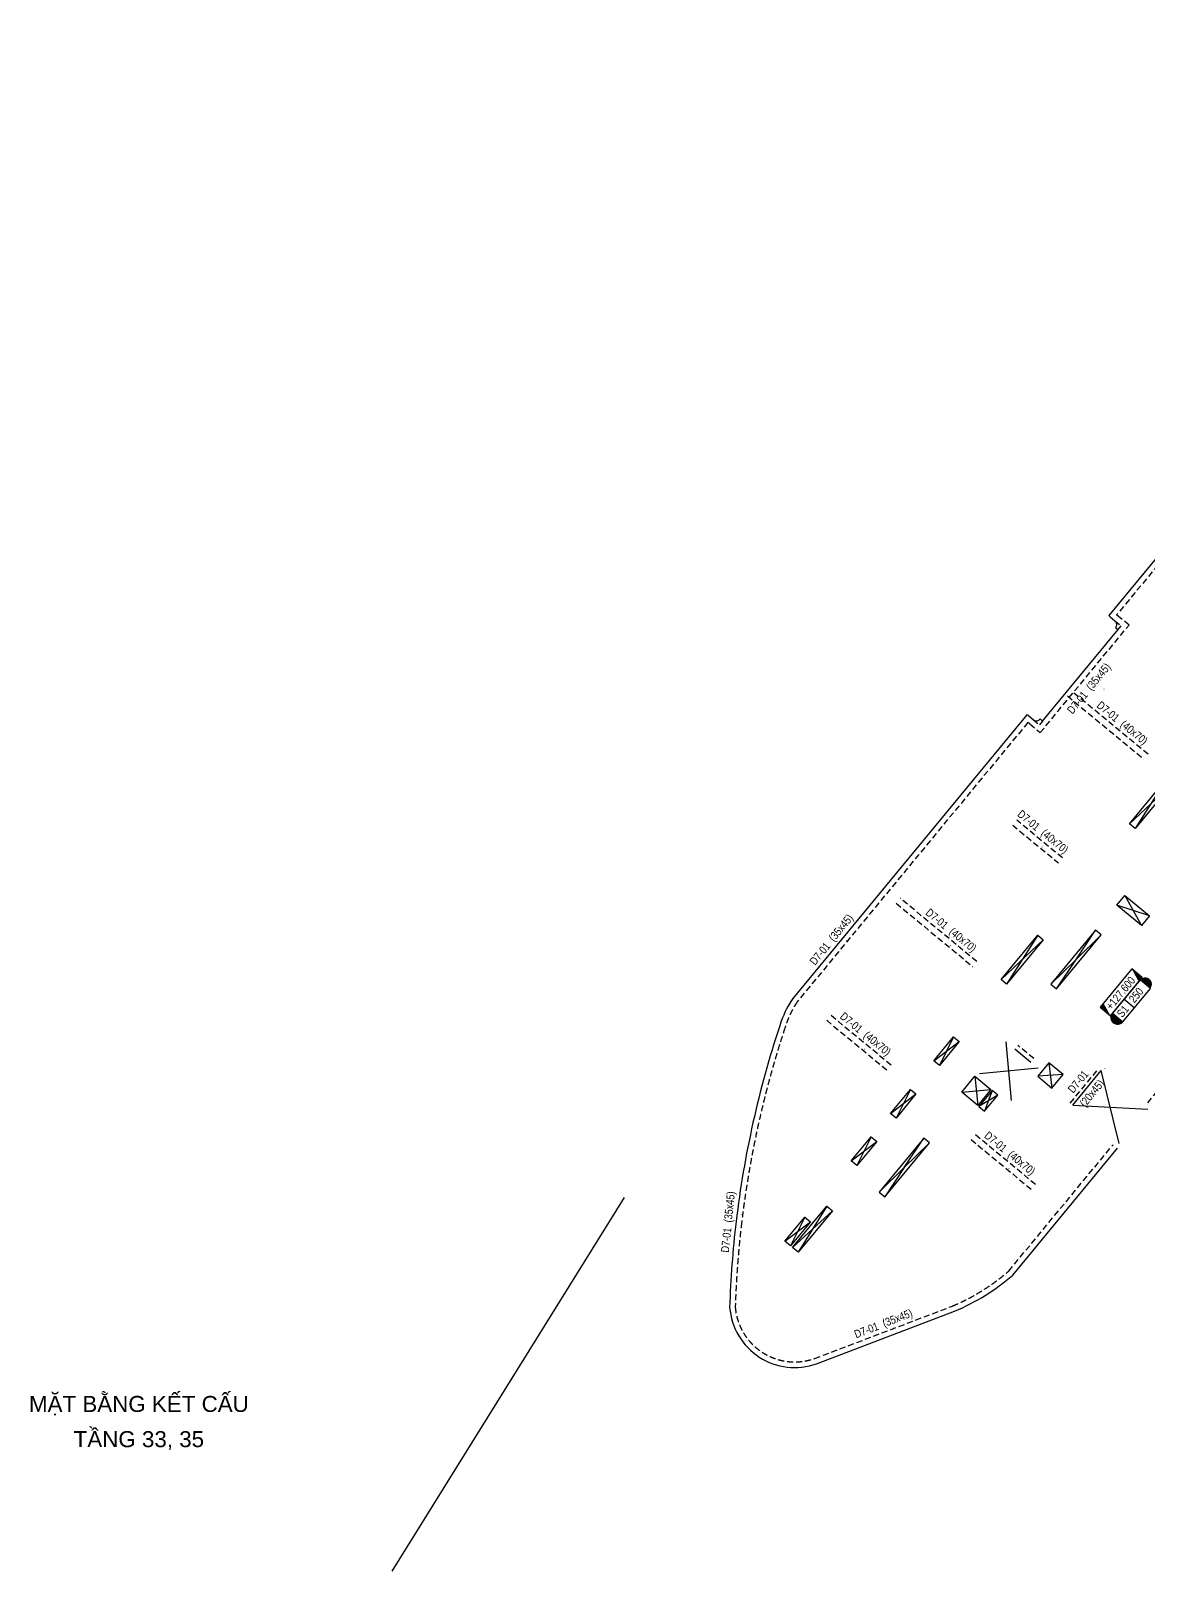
# Model space of a CAD drawing. Header units: millimetres. Extents: x 5400 to 3023951, y -127214 to 225084.
# Drawn here: x 2505836 to 2575666, y 2000 to 98225 of the extents above; entities that cross this region are included whole.
import ezdxf
from ezdxf.enums import TextEntityAlignment as Align

# ---------------------------------------------------------------- set-up
doc = ezdxf.new("R2010")
doc.units = ezdxf.units.MM
doc.header["$LTSCALE"] = 100
doc.linetypes.add('HIDDEN', pattern=[0.375, 0.25, -0.125])
for name, color, linetype in [('ccu11-Manh', 8, 'Continuous'), ('ccu11-Thay', 7, 'Continuous'), ('ccu12-Chidan', 9, 'Continuous'), ('ccu12-Khuat', 9, 'HIDDEN'), ('ccu12-Lomo', 2, 'Continuous'), ('ccu12-Text', 31, 'Continuous'), ('ccu12-Thay', 7, 'Continuous'), ('Xref_NT1+NT2_MBDV Cot vach_220729$0$ccu12-Thay', 7, 'Continuous')]:
    doc.layers.add(name, color=color, linetype=linetype)
doc.layers.add('ccu12-Tencaukien', color=9, linetype='Continuous', lineweight=15)
doc.layers.add('KC-Tencaukien', color=9, linetype='Continuous', lineweight=15)
doc.styles.add('Arial', font='arial.ttf', dxfattribs={"width": 0.7})
doc.styles.add('Arial Narrow', font='ARIALN.TTF')

# ---------------------------------------------------------------- blocks, each defined once
blk = doc.blocks.new('ccu11-cmb-flat-8')
at = {"layer": 'ccu12-Chidan', "color": 7}
blk.add_lwpolyline([(0, 0), (1550, 0), (1550, 419), (0, 419)], close=True, dxfattribs=at)
at = {"layer": 'ccu12-Chidan'}
for points in [[(0, 0), (166, 419), (0, 419)], [(1550, 419), (1383, 0), (1550, 0)]]:
    blk.add_solid(points, dxfattribs=at)
at = {"layer": 'ccu12-Chidan', "color": 31, "style": 'Arial Narrow', "width": 0.8}
blk.add_attdef('+100.00', text='', height=250, dxfattribs=at).set_placement((745, 206), align=Align.MIDDLE_CENTER)
blk = doc.blocks.new('ccu11-chieudaysan-flat-2')
at = {"layer": 'ccu12-Chidan'}
for points in [[(-569, 0), (-569, 419, 1)], [(788, 419), (788, 0, 1)]]:
    blk.add_hatch(color=8, dxfattribs=at).paths.add_polyline_path(points)
at = {"layer": 'ccu12-Chidan', "color": 7}
blk.add_line((0, 0), (0, 419), dxfattribs=at)
blk.add_lwpolyline([(-569, 0), (788, 0), (788, 419), (-569, 419)], close=True, dxfattribs=at)
blk.add_arc((-569, 209), 209, 90, 270.0001, dxfattribs=at)
at = {"layer": 'ccu12-Chidan', "color": 31, "style": 'Arial Narrow', "width": 0.7}
for tag, p in [('S00', (-488, 209)), ('200', (100, 209))]:
    blk.add_attdef(tag, text='', height=250, dxfattribs=at).set_placement(p, align=Align.MIDDLE_LEFT)
blk = doc.blocks.new('*U4')
at = {"layer": 'ccu12-Tencaukien', "color": 8, "ltscale": 10000}
blk.add_line((361, -155), (354, -155), dxfattribs=at)
at = {"layer": 'ccu12-Text', "color": 2, "style": 'Arial Narrow', "width": 0.8}
blk.add_attdef('SH', text='', height=300, dxfattribs=at).set_placement((276, 6), align=Align.BOTTOM_RIGHT)
at = {"layer": 'ccu12-Text', "color": 31, "style": 'Arial Narrow', "width": 0.8}
for tag, p in [('(', (508, -75)), ('KT', (633, -75)), (')', (963, -75))]:
    blk.add_attdef(tag, text='', height=250, dxfattribs=at).set_placement(p, align=Align.BOTTOM_LEFT)
blk = doc.blocks.new('Lomo T36')
at = {"layer": 'ccu11-Manh', "ltscale": 5}
for p, q in [((70850, 85937), (71921, 86673)), ((71122, 86899), (71649, 85711)), ((24961, 54407, 0), (22225, 56082, 0)), ((22512, 56429, 0), (24675, 54060, 0)), ((26345, 53102), (27794, 51322)), ((28081, 51669, 0), (26058, 52755)), ((22567, 46987, 0), (24156, 48204, 0)), ((23809, 48490, 0), (22914, 46701, 0)), ((25535, 46546), (27890, 48298)), ((27350, 48744), (26075, 46101)), ((34210, 46606, 0), (32419, 47501, 0)), ((32706, 47848, 0), (33923, 46259, 0)), ((35867, 45237, 0), (37084, 43649, 0)), ((19825, 43664), (21413, 44881)), ((21066, 45168), (20172, 43378)), ((37371, 43996, 0), (35581, 44890, 0)), ((32356, 43183), (33891, 43472)), ((33120, 44109), (33127, 42547)), ((33095, 42508), (31369, 41988)), ((32324, 43145), (32140, 41352)), ((39185, 42500, 0), (40402, 40911, 0)), ((40689, 41258, 0), (38898, 42153, 0)), ((41102, 41627, 0), (41429, 40060)), ((42066, 40831, 0), (40466, 40856, 0)), ((14610, 37350, 0), (17249, 39840, 0)), ((16902, 40126, 0), (14957, 37064, 0)), ((47151, 37740, 0), (49326, 39552, 0)), ((47786, 39987, 0), (48691, 37305, 0)), ((19065, 38633), (21096, 37955)), ((20606, 37361), (19556, 39227)), ((38909, 38783, 0), (40696, 37891, 0)), ((40391, 37559, 0), (39195, 39130, 0)), ((19632, 37906), (17837, 37146)), ((18938, 38479), (18531, 36573)), ((19748, 37811), (19378, 35874)), ((18647, 36478), (20479, 37207)), ((43489, 35001, 0), (45167, 34199, 0)), ((44881, 33852, 0), (43775, 35348, 0)), ((14319, 32887), (15366, 31017)), ((15860, 31614, 0), (13826, 32289)), ((6585, 27633, 0), (9225, 30123, 0)), ((8878, 30409, 0), (6932, 27347, 0)), ((56409, 27367), (57368, 27927)), ((56627, 28136), (57150, 27157)), ((2382, 22546, 0), (3970, 23762, 0)), ((3623, 24049, 0), (2729, 22259, 0)), ((9580, 22436), (9767, 20855)), ((4951, 21590), (5127, 19761)), ((10467, 21704), (8880, 21588)), ((-325, 19269), (1264, 20485)), ((917, 20772), (22, 18982)), ((4125, 20589), (5954, 20762)), ((6378, 20412), (5204, 19697)), ((6031, 20698), (5550, 19410)), ((-2776, 16300, 0), (-1188, 17517, 0)), ((-1535, 17803, 0), (-2429, 16013, 0)), ((540, 15895), (1758, 17723)), ((2105, 17436), (540, 15895)), ((-4304, 13477, 0), (-6091, 10606, 0)), ((-5676, 12792, 0), (-6570, 11002, 0)), ((-6438, 10892, 0), (-3957, 13191, 0)), ((-6917, 11289, 0), (-5329, 12505, 0))]:
    blk.add_line(p, q, dxfattribs=at)
at = {"layer": 'ccu11-Manh', "ltscale": 0.5}
for p, q in [((75587, 83943, 0), (75212, 83352, 0)), ((75489, 84346, 0), (75404, 83325, 0)), ((75614, 79997), (74240, 79913)), ((74364, 80350), (75491, 79560)), ((75759, 79956), (76733, 79209)), ((76610, 79716), (75635, 79519)), ((71378, 69785, 0), (72955, 70768, 0)), ((71752, 71108, 0), (72581, 69446, 0)), ((72018, 69475, 0), (70752, 67936, 0)), ((71522, 67718, 0), (71248, 69692, 0)), ((79066, 68963), (78161, 67972)), ((78487, 69127), (78740, 67808)), ((68365, 59491), (69832, 63026, 0)), ((69399, 63148, 0), (68798, 59369)), ((67752, 54381), (66509, 52924)), ((67279, 52706), (66983, 54599)), ((63634, 42747), (65100, 46281, 0)), ((64667, 46404, 0), (64067, 42624)), ((57204, 39300), (55565, 40854)), ((55280, 39844), (57490, 40311)), ((28756, 37655, 0), (30458, 35546, 0)), ((30803, 35965, 0), (28409, 37235, 0)), ((28040, 36087, 0), (25864, 34538, 0)), ((26399, 34097, 0), (27506, 36527, 0)), ((62532, 35904), (61318, 34552)), ((62088, 34335), (61762, 36121)), ((16450, 32716, 0), (17213, 33253, 0)), ((17023, 33409, 0), (16640, 32558, 0)), ((58902, 26002), (59825, 27612)), ((59392, 27734), (59335, 25880))]:
    blk.add_line(p, q, dxfattribs=at)
at = {"layer": 'ccu11-Manh'}
for p, q in [((78286, 72794, 0), (77638, 72250, 0)), ((78474, 72014, 0), (77825, 72915, 0)), ((41850, 41749, 0), (41287, 41695, 0)), ((41596, 41440, 0), (41542, 42003, 0)), ((37380, 40630, 0), (38600, 39038, 0)), ((38887, 39385, 0), (37093, 40283, 0))]:
    blk.add_line(p, q, dxfattribs=at)
at = {"layer": 'ccu11-Manh', "ltscale": 5, "elevation": 0}
for points in [[(67516, 67041), (67722, 66168), (68354, 66805)], [(67089, 65531), (67722, 66168), (67927, 65294)], [(62881, 50270), (63038, 49410), (63622, 50060)], [(62454, 48759), (63038, 49410), (63195, 48550)], [(12835, 30429), (11270, 28888), (12488, 30715)], [(10052, 27060), (11270, 28887), (9705, 27346)], [(-1024, 14354), (540, 15895), (-677, 14068)]]:
    blk.add_lwpolyline(points, dxfattribs=at)
at = {"layer": 'ccu11-Manh'}
for points in [[(17345, 33404), (18900, 34193)], [(18361, 34639), (17882, 32960)]]:
    blk.add_lwpolyline(points, dxfattribs=at)
at = {"layer": 'ccu12-Lomo', "ltscale": 0.5, "elevation": 0}
for points in [[(71921, 86673), (71122, 86899), (70850, 85937), (71649, 85711), (71921, 86673)], [(67516, 67041), (68354, 66805), (67927, 65294), (67089, 65531), (67516, 67041)], [(22512, 56429), (22225, 56082), (24675, 54060), (24961, 54407), (22512, 56429)], [(26345, 53102), (26058, 52755), (27794, 51322), (28080, 51669), (26345, 53102)], [(63195, 48550), (63622, 50060), (62881, 50270), (62454, 48759), (63195, 48550)], [(22914, 46701), (22567, 46987), (23809, 48490), (24156, 48204), (22914, 46701)], [(27350, 48744), (25535, 46546), (26075, 46101), (27890, 48298), (27350, 48744)], [(32706, 47848), (32419, 47501), (33923, 46259), (34210, 46606), (32706, 47848)], [(35867, 45237), (35581, 44890), (37084, 43649), (37371, 43996), (35867, 45237)], [(20172, 43378), (19825, 43664), (21066, 45168), (21413, 44881), (20172, 43378)], [(39185, 42500), (38898, 42153), (40402, 40911), (40689, 41258), (39185, 42500)], [(37093, 40283), (38600, 39038), (38887, 39385), (37380, 40630), (37093, 40283)], [(14957, 37064), (14610, 37350), (16902, 40126), (17249, 39840), (14957, 37064)], [(49326, 39552), (47786, 39987), (47152, 37740), (48691, 37305), (49326, 39552)], [(40696, 37891), (40409, 37544), (38909, 38783), (39195, 39130), (40696, 37891)], [(45167, 34199), (44881, 33852), (43489, 35001), (43775, 35348), (45167, 34199)], [(6932, 27347), (6585, 27633), (8878, 30409), (9225, 30123), (6932, 27347)], [(12835, 30429), (12488, 30716), (9705, 27347), (10052, 27060), (12835, 30429)], [(57150, 27157), (57368, 27927), (56627, 28136), (56409, 27367), (57150, 27157)], [(2729, 22259), (2382, 22546), (3623, 24049), (3970, 23762), (2729, 22259)], [(4125, 20589), (4951, 21590), (5954, 20762), (5127, 19761), (4124, 20588)], [(22, 18982), (-325, 19269), (917, 20772), (1264, 20485), (22, 18982)], [(5204, 19697), (5550, 19410), (6378, 20411), (6031, 20699), (5203, 19698)], [(-2429, 16013), (-2776, 16300), (-1535, 17803), (-1188, 17517), (-2429, 16013)], [(-677, 14068), (2105, 17436), (1758, 17723), (-1024, 14354), (-677, 14068)], [(-6091, 10606), (-6438, 10892), (-4304, 13477), (-3957, 13191), (-6091, 10606)], [(-6570, 11002), (-6917, 11289), (-5676, 12792), (-5329, 12505), (-6570, 11002)]]:
    blk.add_lwpolyline(points, dxfattribs=at)
at = {"layer": 'ccu12-Lomo', "elevation": 0}
for points in [[(75404, 83298), (75212, 83352), (75489, 84346), (75587, 83943), (75404, 83298)], [(75615, 79997), (75491, 79560), (74240, 79913), (74364, 80350), (75614, 79997)], [(75759, 79956), (76610, 79716), (76733, 79209), (75635, 79519), (75759, 79956)], [(78475, 72013), (78287, 72795), (77825, 72915), (77638, 72250), (78474, 72014)], [(72955, 70768), (72581, 69446), (71378, 69785), (71752, 71108), (72955, 70768)], [(78740, 67808), (79066, 68963), (78487, 69127), (78161, 67972), (78740, 67808)], [(69832, 63026), (68798, 59369), (68365, 59491), (69399, 63148), (69832, 63026)], [(65100, 46281), (64067, 42624), (63634, 42747), (64667, 46404), (65100, 46281)], [(41596, 41440), (41850, 41749), (41542, 42003), (41287, 41695), (41596, 41440)], [(28409, 37235), (28756, 37655), (30803, 35965), (30458, 35546), (28409, 37235)], [(28040, 36087), (27506, 36527), (25864, 34538), (26399, 34097), (28042, 36085)], [(62532, 35904), (61762, 36121), (61318, 34552), (62088, 34335), (62532, 35904)], [(17023, 33409), (17213, 33253), (16640, 32558), (16450, 32716), (17023, 33409)], [(59825, 27612), (59335, 25880), (58902, 26002), (59392, 27734), (59825, 27612)]]:
    blk.add_lwpolyline(points, dxfattribs=at)
for points in [[(72018, 69475), (71521, 67718), (70752, 67936), (71248, 69692)], [(67752, 54381), (67279, 52706), (66509, 52924), (66983, 54599)]]:
    blk.add_lwpolyline(points, close=True, dxfattribs=at)
at = {"layer": 'ccu12-Lomo', "ltscale": 0.5, "elevation": 0}
for points in [[(32356, 43183), (33127, 42547), (33891, 43472), (33120, 44109)], [(32324, 43145), (33095, 42508), (32140, 41352), (31369, 41988)], [(41102, 41627), (42066, 40831), (41429, 40060), (40465, 40856)], [(19556, 39227), (21096, 37955), (20606, 37361), (19065, 38633)], [(18938, 38479), (19632, 37906), (18531, 36573), (17837, 37146)], [(19748, 37811), (20479, 37207), (19378, 35874), (18647, 36478)], [(14319, 32887), (15860, 31614), (15366, 31017), (13826, 32289)], [(8880, 21588), (9767, 20855), (10467, 21704), (9580, 22436)]]:
    blk.add_lwpolyline(points, close=True, dxfattribs=at)
at = {"layer": 'ccu12-Lomo', "ltscale": 0.5}
blk.add_lwpolyline([(57204, 39300), (57490, 40311), (55565, 40854), (55280, 39844), (57204, 39300)], dxfattribs=at)
at = {"layer": 'ccu12-Lomo'}
blk.add_lwpolyline([(18361, 34639), (18900, 34193), (17882, 32960), (17342, 33406), (18361, 34639)], dxfattribs=at)
blk = doc.blocks.new('*U36')
at = {"layer": 'ccu12-Tencaukien', "color": 8, "ltscale": 10000}
blk.add_line((361, -155), (354, -155), dxfattribs=at)
at = {"layer": 'ccu12-Text', "color": 2, "style": 'Arial Narrow', "width": 0.8}
blk.add_attdef('SH', text='', height=300, dxfattribs=at).set_placement((276, 6), align=Align.BOTTOM_RIGHT)
at = {"layer": 'ccu12-Text', "color": 31, "style": 'Arial Narrow', "width": 0.8}
for tag, p in [('(', (508, -75)), ('KT', (633, -75)), (')', (963, -75))]:
    blk.add_attdef(tag, text='', height=250, dxfattribs=at).set_placement(p, align=Align.BOTTOM_LEFT)
blk = doc.blocks.new('*U56')
at = {"layer": 'ccu12-Tencaukien', "color": 8, "ltscale": 10000}
blk.add_line((361, -155), (354, -155), dxfattribs=at)
at = {"layer": 'ccu12-Text', "color": 2, "style": 'Arial Narrow', "width": 0.8}
blk.add_attdef('SH', text='', height=300, dxfattribs=at).set_placement((276, 6), align=Align.BOTTOM_RIGHT)
at = {"layer": 'ccu12-Text', "color": 31, "style": 'Arial Narrow', "width": 0.8}
for tag, p in [('(', (508, -75)), ('KT', (633, -75)), (')', (963, -75))]:
    blk.add_attdef(tag, text='', height=250, dxfattribs=at).set_placement(p, align=Align.BOTTOM_LEFT)
blk = doc.blocks.new('*U215')
at = {"layer": 'ccu12-Tencaukien', "color": 8, "ltscale": 10000}
blk.add_line((361, -155), (354, -155), dxfattribs=at)
at = {"layer": 'ccu12-Text', "color": 2, "style": 'Arial Narrow', "width": 0.8}
blk.add_attdef('SH', text='', height=300, dxfattribs=at).set_placement((276, 6), align=Align.BOTTOM_RIGHT)
at = {"layer": 'ccu12-Text', "color": 31, "style": 'Arial Narrow', "width": 0.8}
for tag, p in [('(', (508, -75)), ('KT', (633, -75)), (')', (963, -75))]:
    blk.add_attdef(tag, text='', height=250, dxfattribs=at).set_placement(p, align=Align.BOTTOM_LEFT)
blk = doc.blocks.new('*U218')
at = {"layer": 'ccu12-Tencaukien', "color": 8, "ltscale": 10000}
blk.add_line((361, -155), (354, -155), dxfattribs=at)
at = {"layer": 'ccu12-Text', "color": 2, "style": 'Arial Narrow', "width": 0.8}
blk.add_attdef('SH', text='', height=300, dxfattribs=at).set_placement((276, 6), align=Align.BOTTOM_RIGHT)
at = {"layer": 'ccu12-Text', "color": 31, "style": 'Arial Narrow', "width": 0.8}
for tag, p in [('(', (508, -75)), ('KT', (633, -75)), (')', (963, -75))]:
    blk.add_attdef(tag, text='', height=250, dxfattribs=at).set_placement(p, align=Align.BOTTOM_LEFT)
blk = doc.blocks.new('*U219')
at = {"layer": 'ccu12-Tencaukien', "color": 8, "ltscale": 10000}
blk.add_line((361, -155), (354, -155), dxfattribs=at)
at = {"layer": 'ccu12-Text', "color": 2, "style": 'Arial Narrow', "width": 0.8}
blk.add_attdef('SH', text='', height=300, dxfattribs=at).set_placement((276, 6), align=Align.BOTTOM_RIGHT)
at = {"layer": 'ccu12-Text', "color": 31, "style": 'Arial Narrow', "width": 0.8}
for tag, p in [('(', (508, -75)), ('KT', (633, -75)), (')', (963, -75))]:
    blk.add_attdef(tag, text='', height=250, dxfattribs=at).set_placement(p, align=Align.BOTTOM_LEFT)
blk = doc.blocks.new('*U220')
at = {"layer": 'ccu12-Tencaukien', "color": 8, "ltscale": 10000}
blk.add_line((361, -155), (354, -155), dxfattribs=at)
at = {"layer": 'ccu12-Text', "color": 2, "style": 'Arial Narrow', "width": 0.8}
blk.add_attdef('SH', text='', height=300, dxfattribs=at).set_placement((276, 6), align=Align.BOTTOM_RIGHT)
at = {"layer": 'ccu12-Text', "color": 31, "style": 'Arial Narrow', "width": 0.8}
for tag, p in [('(', (508, -75)), ('KT', (633, -75)), (')', (963, -75))]:
    blk.add_attdef(tag, text='', height=250, dxfattribs=at).set_placement(p, align=Align.BOTTOM_LEFT)
blk = doc.blocks.new('*U221')
at = {"layer": 'ccu12-Tencaukien', "color": 8, "ltscale": 10000}
blk.add_line((361, -155), (354, -155), dxfattribs=at)
at = {"layer": 'ccu12-Text', "color": 2, "style": 'Arial Narrow', "width": 0.8}
blk.add_attdef('SH', text='', height=300, dxfattribs=at).set_placement((276, 6), align=Align.BOTTOM_RIGHT)
at = {"layer": 'ccu12-Text', "color": 31, "style": 'Arial Narrow', "width": 0.8}
for tag, p in [('(', (508, -75)), ('KT', (633, -75)), (')', (963, -75))]:
    blk.add_attdef(tag, text='', height=250, dxfattribs=at).set_placement(p, align=Align.BOTTOM_LEFT)

msp = doc.modelspace()

# ---------------------------------------------------------------- linework, layer by layer
at = {"layer": 'ccu11-Manh', "ltscale": 0.5}
for p, q in [((2567132.5, 31409.2), (2566783.4, 35069.5)), ((2568788.1, 33414), (2565127.8, 33064.8)), ((2573853.7, 28711.8), (2572729.8, 33271.4)), ((2570946.8, 31112.4), (2575636.6, 30870.8))]:
    msp.add_line(p, q, dxfattribs=at)
at = {"layer": 'ccu11-Thay', "ltscale": 0.5}
msp.add_line((2567323.1, 34623.8), (2568325.5, 33796), dxfattribs=at)
at = {"layer": 'ccu12-Khuat', "ltscale": 15}
for p, q in [((2573811.8, 61640.2, 0), (2573695.1, 61736.6, 0)), ((2573588.9, 61370.3, 0), (2573974.6, 61051.8, 0)), ((2573781.7, 60818.2, 0), (2573974.6, 61051.8, 0)), ((2575653.5, 53034.3, 0), (2570872.9, 56982.2, 0)), ((2570618.2, 56673.8, 0), (2575398.8, 52725.8, 0)), ((2568487.7, 55193.3, 0), (2568873.5, 54874.7, 0)), ((2569066.4, 55108.3, 0), (2568873.5, 54874.7, 0)), ((2567197, 48605, 0), (2570049.9, 46249, 0)), ((2570304.6, 46557.4, 0), (2567451.7, 48913.4, 0)), ((2559920.5, 43720.1, 0), (2564701.1, 39772.1, 0)), ((2564955.8, 40080.5, 0), (2560175.2, 44028.5, 0)), ((2559606.9, 33603.7, 0), (2555828.8, 36723.8, 0)), ((2555574, 36415.4, 0), (2559352.2, 33295.2, 0)), ((2568516.5, 34027.3), (2567514.1, 34855.1)), ((2570792.6, 31239.8), (2572575.5, 33398.8)), ((2564595.4, 28965.2, 0), (2568373.6, 25845.1, 0)), ((2568628.3, 26153.5), (2564850.1, 29273.6, 0))]:
    msp.add_line(p, q, dxfattribs=at)
at = {"layer": 'ccu12-Khuat', "ltscale": 15, "elevation": 0}
for points in [[(2605768.4, 54864.5, 0.3333055), (2604343.9, 61051.2), (2590048.2, 72857.1, 0.2787148), (2585397.4, 73898.7, 0.0632946), (2583255.8, 72746.6, 0.0533248), (2581589.4, 71280.1), (2579144.5, 68333.1), (2573695.1, 61736.6)], [(2553734.6, 37573.1, 0.0707215), (2552971.7, 35963.7, 0.0503327), (2550261.6, 23797.3, 0.0220421), (2549859.5, 18482, 0.4909488), (2554822.1, 15288.2), (2563435.7, 18561.8, 0.07918), (2566948.8, 20743.4), (2573469.9, 28639.7)]]:
    msp.add_lwpolyline(points, format="xyb", dxfattribs=at)
for points in [[(2568264.8, 54923.4), (2568920.6, 54381.9), (2574467.3, 61098.8), (2573811.8, 61640.2)], [(2568264.8, 54923.4), (2568147.4, 55020.4), (2553734.6, 37573.1)], [(2575634.9, 31261.3), (2575634.9, 31261.3), (2584802.7, 42365.9)]]:
    msp.add_lwpolyline(points, dxfattribs=at)
at = {"layer": 'ccu12-Thay', "ltscale": 0.5}
for p, q in [((2573627.3, 60945.7, 0), (2573781.7, 60818.2, 0)), ((2568911.9, 55235.9, 0), (2569066.4, 55108.3, 0)), ((2570946.8, 31112.4), (2572729.8, 33271.4))]:
    msp.add_line(p, q, dxfattribs=at)
at = {"layer": 'ccu12-Thay', "ltscale": 0.5, "elevation": 0}
for points in [[(2606238, 55095.5, 0.3137277), (2604568.2, 61319.9), (2590280.9, 73118.9, 0.2784217), (2585278.9, 74228.1, 0.0634641), (2583053.2, 73032, 0.0535105), (2581325.5, 71510.3), (2578874.9, 68556.3), (2573213.5, 61703.2)], [(2553453, 37781.8, 0.0713114), (2552638.5, 36070.7, 0.05032), (2549914.1, 23838.7, 0.022125), (2549509, 18472.9, 0.4928533), (2554942.8, 14959.7), (2563565.6, 18236.7, 0.0798424), (2567200.2, 20498.1), (2573739.8, 28416.8)]]:
    msp.add_lwpolyline(points, format="xyb", dxfattribs=at)
for points in [[(2569066.4, 55108.3), (2573781.7, 60818.2)], [(2568089, 55499.2), (2553453, 37781.8)]]:
    msp.add_lwpolyline(points, dxfattribs=at)
at = {"layer": 'Defpoints', "color": 1, "ltscale": 0.5}
msp.add_line((2542921.9, 25335.3), (2528399.9, 2000), dxfattribs=at)
at = {"layer": 'Xref_NT1+NT2_MBDV Cot vach_220729$0$ccu12-Thay', "ltscale": 1000}
for p, q in [((2573280.5, 61625, 0), (2573588.9, 61370.3, 0)), ((2568179.3, 55448, 0), (2568487.7, 55193.3, 0))]:
    msp.add_line(p, q, dxfattribs=at)
for centre, start, end in [((2573471.5, 61856.3, 0), 210.689901, 230.448827), ((2573397.9, 61139, 0), 319.880043, 50.44872), ((2567988.2, 55216.7, 0), 50.448826, 70.363046), ((2568678.7, 55424.6, 0), 230.448933, 321.017611)]:
    msp.add_arc(centre, 300, start, end, dxfattribs=at)

# ---------------------------------------------------------------- block references
at = {"layer": 'ccu12-Lomo'}
msp.add_blockref('Lomo T36', (2559885.1, 11326.3), dxfattribs=at)
at = {"layer": 'ccu12-Tencaukien'}
ref = msp.add_blockref('*U36', (2572274, 56773.4), dxfattribs=dict(at, xscale=1.815893337873054, yscale=1.815893337873054, zscale=1.815893337873054, rotation=50.44092590918682))
ref.add_attrib('KT', '(35x45)', dxfattribs={"color": 31, "height": 500, "rotation": 50.440926, "style": 'Arial Narrow'}).set_placement((2572237, 56881.9, 0), align=Align.BOTTOM_LEFT)
ref.add_attrib('SH', 'D7-01', dxfattribs={"color": 2, "height": 500, "rotation": 50.440926, "style": 'Arial Narrow'}).set_placement((2572042.9, 56611, 0), align=Align.BOTTOM_RIGHT)
ref = msp.add_blockref('*U221', (2573672.7, 54670.1, 0), dxfattribs=dict(at, xscale=1.815893337873054, yscale=1.815893337873054, zscale=1.815893337873054, rotation=320.4488798636559))
ref.add_attrib('KT', '(40x70)', dxfattribs={"color": 31, "height": 500, "rotation": 320.44888, "style": 'Arial Narrow'}).set_placement((2573781.2, 54707.1, 0), align=Align.BOTTOM_LEFT)
ref.add_attrib('SH', 'D7-01', dxfattribs={"color": 2, "height": 500, "rotation": 320.44888, "style": 'Arial Narrow'}).set_placement((2573510.3, 54901.2, 0), align=Align.BOTTOM_RIGHT)
ref = msp.add_blockref('*U220', (2568714.9, 47870.3, 0), dxfattribs=dict(at, xscale=1.815893337873054, yscale=1.815893337873054, zscale=1.815893337873054, rotation=320.4488798636559))
ref.add_attrib('KT', '(40x70)', dxfattribs={"color": 31, "height": 500, "rotation": 320.44888, "style": 'Arial Narrow'}).set_placement((2568823.4, 47907.3, 0), align=Align.BOTTOM_LEFT)
ref.add_attrib('SH', 'D7-01', dxfattribs={"color": 2, "height": 500, "rotation": 320.44888, "style": 'Arial Narrow'}).set_placement((2568552.5, 48101.4, 0), align=Align.BOTTOM_RIGHT)
ref = msp.add_blockref('*U219', (2562975, 41716.3, 0), dxfattribs=dict(at, xscale=1.815893337873054, yscale=1.815893337873054, zscale=1.815893337873054, rotation=320.4488798636559))
ref.add_attrib('KT', '(40x70)', dxfattribs={"color": 31, "height": 500, "rotation": 320.44888, "style": 'Arial Narrow'}).set_placement((2563083.5, 41753.4, 0), align=Align.BOTTOM_LEFT)
ref.add_attrib('SH', 'D7-01', dxfattribs={"color": 2, "height": 500, "rotation": 320.44888, "style": 'Arial Narrow'}).set_placement((2562812.6, 41947.4, 0), align=Align.BOTTOM_RIGHT)
ref = msp.add_blockref('*U4', (2556185.5, 41084.2, 0), dxfattribs=dict(at, xscale=1.815893337873054, yscale=1.815893337873054, zscale=1.815893337873054, rotation=50.44092590918682))
ref.add_attrib('KT', '(35x45)', dxfattribs={"color": 31, "height": 500, "rotation": 50.440926, "style": 'Arial Narrow'}).set_placement((2556148.5, 41192.7, 0), align=Align.BOTTOM_LEFT)
ref.add_attrib('SH', 'D7-01', dxfattribs={"color": 2, "height": 500, "rotation": 50.440926, "style": 'Arial Narrow'}).set_placement((2555954.4, 40921.8, 0), align=Align.BOTTOM_RIGHT)
ref = msp.add_blockref('*U218', (2557626.2, 35239.4, 0), dxfattribs=dict(at, xscale=1.815893337873054, yscale=1.815893337873054, zscale=1.815893337873054, rotation=320.4488798636559))
ref.add_attrib('KT', '(40x70)', dxfattribs={"color": 31, "height": 500, "rotation": 320.44888, "style": 'Arial Narrow'}).set_placement((2557734.7, 35276.5, 0), align=Align.BOTTOM_LEFT)
ref.add_attrib('SH', 'D7-01', dxfattribs={"color": 2, "height": 500, "rotation": 320.44888, "style": 'Arial Narrow'}).set_placement((2557463.8, 35470.5, 0), align=Align.BOTTOM_RIGHT)
ref = msp.add_blockref('*U56', (2572319.4, 33088.9), dxfattribs=dict(at, xscale=1.815893337873054, yscale=1.815893337873054, zscale=1.815893337873054, rotation=50.44092590918682))
ref.add_attrib('KT', '(20x45)', dxfattribs={"color": 31, "height": 500, "rotation": 50.440926, "style": 'Arial Narrow'}).set_placement((2571835.6, 30853.7, 0), align=Align.BOTTOM_LEFT)
ref.add_attrib('SH', 'D7-01', dxfattribs={"color": 2, "height": 500, "rotation": 50.440926, "style": 'Arial Narrow'}).set_placement((2572088.3, 32926.5, 0), align=Align.BOTTOM_RIGHT)
ref = msp.add_blockref('*U215', (2566647.5, 27789.3), dxfattribs=dict(at, xscale=1.815893337873054, yscale=1.815893337873054, zscale=1.815893337873054, rotation=320.4488798636559))
ref.add_attrib('KT', '(40x70)', dxfattribs={"color": 31, "height": 500, "rotation": 320.44888, "style": 'Arial Narrow'}).set_placement((2566756, 27826.3, 0), align=Align.BOTTOM_LEFT)
ref.add_attrib('SH', 'D7-01', dxfattribs={"color": 2, "height": 500, "rotation": 320.44888, "style": 'Arial Narrow'}).set_placement((2566485.1, 28020.4, 0), align=Align.BOTTOM_RIGHT)
ref = msp.add_blockref('*U4', (2549876.8, 23680.3, 0), dxfattribs=dict(at, xscale=1.815893337873054, yscale=1.815893337873054, zscale=1.815893337873054, rotation=83.86004537470342))
ref.add_attrib('KT', '(35x45)', dxfattribs={"color": 31, "height": 500, "rotation": 83.860045, "style": 'Arial Narrow'}).set_placement((2549786.2, 23750.5), align=Align.BOTTOM_LEFT)
ref.add_attrib('SH', 'D7-01', dxfattribs={"color": 2, "height": 500, "rotation": 83.860045, "style": 'Arial Narrow'}).set_placement((2549773.3, 23417.5), align=Align.BOTTOM_RIGHT)
ref = msp.add_blockref('*U4', (2559205.9, 16984.5, 0), dxfattribs=dict(at, xscale=1.815893337873054, yscale=1.815893337873054, zscale=1.815893337873054, rotation=20.80877027959538))
ref.add_attrib('KT', '(35x45)', dxfattribs={"color": 31, "height": 500, "rotation": 20.80877, "style": 'Arial Narrow'}).set_placement((2559227.4, 17097.1), align=Align.BOTTOM_LEFT)
ref.add_attrib('SH', 'D7-01', dxfattribs={"color": 2, "height": 500, "rotation": 20.80877, "style": 'Arial Narrow'}).set_placement((2558924.7, 16957.6), align=Align.BOTTOM_RIGHT)
at = {"layer": 'KC-Tencaukien'}
ref = msp.add_blockref('ccu11-cmb-flat-8', (2573305, 36701.9), dxfattribs=dict(at, xscale=1.999999999999999, yscale=1.999999999999999, zscale=1.999999999999999, rotation=50.44882673785607))
ref.add_attrib('+100.00', '+127.600', dxfattribs={"layer": 'ccu12-Chidan', "color": 31, "height": 500, "rotation": 50.448827, "style": 'Arial Narrow'}).set_placement((2573937, 38112.8), align=Align.MIDDLE_CENTER)
ref = msp.add_blockref('ccu11-chieudaysan-flat-2', (2574798.5, 37194.4), dxfattribs=dict(at, xscale=1.999999999999999, yscale=1.999999999999999, zscale=1.999999999999999, rotation=50.44882673785607))
ref.add_attrib('S00', 'S1', dxfattribs={"layer": 'ccu12-Chidan', "color": 31, "height": 500, "rotation": 50.448827, "style": 'Arial Narrow'}).set_placement((2573854, 36708.7), align=Align.MIDDLE_LEFT)
ref.add_attrib('200', '250', dxfattribs={"layer": 'ccu12-Chidan', "color": 31, "height": 500, "rotation": 50.448827, "style": 'Arial Narrow'}).set_placement((2574602.8, 37615.4), align=Align.MIDDLE_LEFT)

# ---------------------------------------------------------------- texts
at = {"layer": 'ccu12-Text', "color": 31, "style": 'Arial'}
for s, p in [('MẶT BẰNG KẾT CẤU', (2512590, 12448.1)), ('TẦNG 33, 35', (2512590, 10248.1))]:
    msp.add_text(s, height=1000, dxfattribs=at).set_placement(p, align=Align.MIDDLE_CENTER)

doc.saveas('drawing.dxf')
